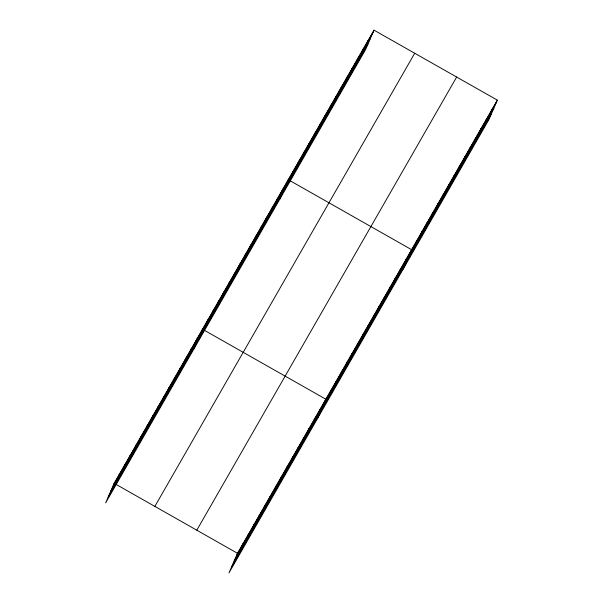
<?xml version="1.0" encoding="UTF-8"?>
<svg xmlns="http://www.w3.org/2000/svg" width="603" height="603" viewBox="0 0 603 603"><rect width="100%" height="100%" fill="white"/><g stroke="black" fill="none" stroke-linecap="round" stroke-linejoin="round"><path stroke-width="0.9" d="M374.003 30.15L114.155 483.305L105.653 502.864L365.501 49.702L374.003 30.15L497.347 100.136L488.845 119.696L228.997 572.85L237.499 553.298L497.347 100.136M118.753 475.797L119.68 473.679M124.278 466.172L125.198 464.046M129.803 456.539L130.723 454.421M135.321 446.913L136.248 444.788M140.846 437.281L141.765 435.155M146.363 427.655L147.29 425.53M151.888 418.022L152.808 415.897M157.406 408.389L158.333 406.271M162.931 398.764L163.85 396.638M168.456 389.131L169.375 387.013M173.973 379.506L174.9 377.38M179.498 369.873L180.418 367.755M185.015 360.247L185.943 358.122M190.54 350.614L191.46 348.489M196.058 340.989L196.985 338.863M194 348.79L202.502 329.23L325.846 399.224L317.344 418.776M206.942 322.01L207.862 319.884M212.301 312.663L213.221 310.537M217.66 303.317L218.58 301.191M223.02 293.97L223.939 291.844M228.379 284.624L229.298 282.498M233.738 275.277L234.665 273.151M239.097 265.931L240.024 263.805M244.456 256.584L245.383 254.458M249.815 247.238L250.742 245.119M255.175 237.891L256.102 235.773M260.534 228.545L261.461 226.427M265.893 219.198L266.82 217.08M271.252 209.852L272.179 207.734M276.611 200.505L277.538 198.387M281.97 191.159L282.897 189.041M279.754 199.246L288.257 179.694L411.593 249.68L403.09 269.232M292.689 172.466L293.616 170.347M298.048 163.119L298.975 161.001M303.407 153.773L304.334 151.654M308.766 144.426L309.693 142.308M314.125 135.08L315.052 132.962M319.484 125.733L320.412 123.615M324.844 116.387L325.771 114.269M330.203 107.04L331.13 104.922M335.562 97.694L336.489 95.576M340.921 88.355L341.848 86.229M346.28 79.008L347.207 76.883M351.639 69.662L352.567 67.536M356.999 60.315L357.926 58.19M362.365 50.969L363.285 48.843M367.724 41.622L368.644 39.496M242.097 545.79L243.024 543.665M247.622 536.157L248.542 534.032M253.139 526.532L254.067 524.406M258.664 516.899L259.584 514.774M264.182 507.266L265.109 505.148M269.707 497.641L270.626 495.515M275.232 488.008L276.151 485.89M280.749 478.383L281.676 476.257M286.274 468.75L287.194 466.632M291.792 459.124L292.719 456.999M297.317 449.491L298.236 447.366M302.834 439.866L303.761 437.74M308.359 430.233L309.279 428.107M313.884 420.6L314.804 418.482M319.402 410.975L320.329 408.849M330.286 391.995L331.205 389.877M335.645 382.649L336.564 380.531M341.004 373.302L341.924 371.184M346.363 363.956L347.283 361.838M351.722 354.609L352.642 352.491M357.082 345.263L358.001 343.145M362.441 335.916L363.36 333.798M367.8 326.577L368.719 324.452M373.159 317.231L374.079 315.105M378.518 307.884L379.438 305.759M383.877 298.538L384.797 296.412M389.236 289.191L390.156 287.066M394.596 279.845L395.515 277.719M399.955 270.498L400.874 268.373M405.314 261.152L406.234 259.026M416.032 242.459L416.952 240.333M421.391 233.112L422.311 230.987M426.751 223.766L427.67 221.64M432.11 214.419L433.037 212.294M437.469 205.073L438.396 202.947M442.828 195.726L443.755 193.601M448.187 186.38L449.114 184.254M453.546 177.033L454.474 174.908M458.906 167.687L459.833 165.561M464.265 158.34L465.192 156.215M469.624 148.994L470.551 146.868M474.983 139.647L475.91 137.522M480.342 130.301L481.269 128.175M485.701 120.954L486.629 118.829M491.061 111.608L491.988 109.482M113.236 485.43L373.084 32.276M110.733 491.181L370.581 38.027M108.156 497.106L368.003 43.951M154.858 506.399L414.706 53.245M196.797 530.195L456.644 77.041M236.58 555.416L496.42 102.261M234.077 561.167L493.917 108.012M231.499 567.099L491.347 113.944M114.155 483.305L237.499 553.298"/></g></svg>
